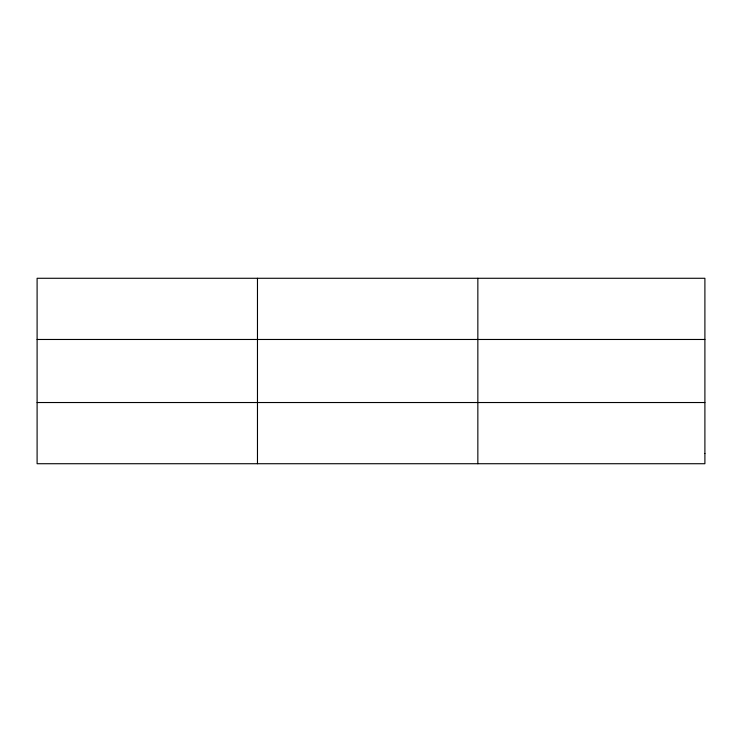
<?xml version="1.0" encoding="UTF-8"?>
<svg xmlns="http://www.w3.org/2000/svg" width="742" height="742" viewBox="0 0 742 742"><rect width="100%" height="100%" fill="white"/><g stroke="black" fill="none" stroke-linecap="round" stroke-linejoin="round"><path stroke-width="1.11" d="M257.474 463.722L257.474 278.278M477.848 463.722L477.848 278.278M37.1 339.474L704.9 339.474M37.1 402.526L704.9 402.526M704.9 453.529L704.9 463.722L37.1 463.722L37.1 278.278L704.9 278.278L704.9 453.529"/></g></svg>
